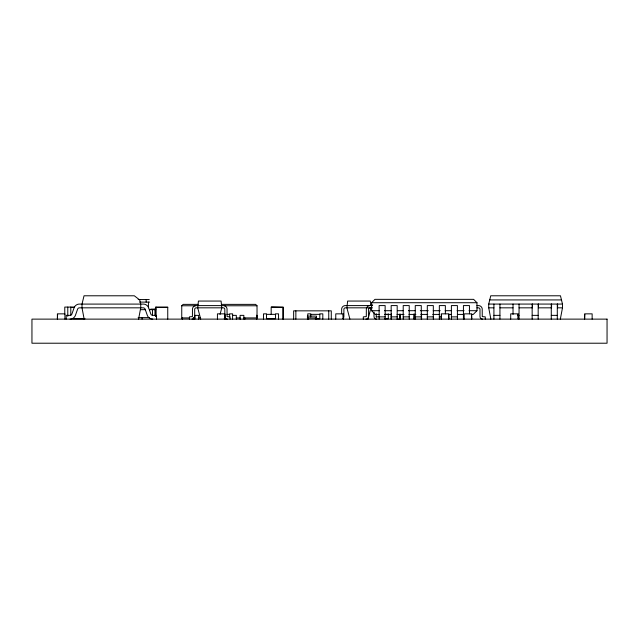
<?xml version="1.0" encoding="UTF-8"?>
<svg xmlns="http://www.w3.org/2000/svg" width="639" height="639" viewBox="0 0 639 639"><rect width="100%" height="100%" fill="white"/><g stroke="black" fill="none" stroke-linecap="round" stroke-linejoin="round"><path stroke-width="0.96" d="M138.575 319.125L140.724 307.83L140.724 304.068L139.709 299.931L134.31 295.785L84.036 295.785L82.008 304.068L82.008 307.83L84.156 319.125M560.339 319.125L562.488 307.83L562.488 304.068L560.459 295.785L490.752 295.785L488.715 304.068L488.715 307.83L490.864 319.125M220.04 314.42L221.797 307.83L221.07 301.057L198.425 301.057L197.707 307.83L200.718 319.125M367.976 319.125L370.987 307.83M189.376 317.918L181.748 317.918L181.748 305.769L183.145 304.372L198.042 304.372M379.254 314.404L375.301 314.404L371.594 310.698L371.594 302.718L374.965 299.348L473.603 299.348L476.974 302.718L476.974 310.698L473.267 314.404L471.294 314.404M370.013 305.578L369.598 305.61A3.77 3.77 0 0 0 366.347 308.853L366.307 316.593L363.311 316.872L363.311 319.125M138.168 299.555L149.238 299.555M489.73 299.931L561.473 299.931M139.629 302.111L149.646 302.111M371.594 302.718L476.974 302.718M488.715 304.068L562.488 304.068M221.869 304.372L255.624 304.372L257.022 305.769L257.022 317.918L243.85 317.918M370.732 305.003L372.697 305.003M372.569 305.578L344.9 305.602A3.77 3.77 0 0 0 341.657 308.845L341.633 313.733M476.974 305.578L478.978 305.61A3.77 3.77 0 0 1 482.221 308.853L482.261 316.593L485.257 316.872L485.257 319.125M181.748 305.769L195.614 305.769M224.337 305.769L257.022 305.769M74.595 307.079L64.771 307.079L64.771 314.492M70.793 307.423L74.595 307.423M155.972 307.423L167.745 307.423M283.221 307.423L271.447 307.079M372.497 307.83L345.395 307.83A1.502 1.502 0 0 0 343.886 309.34L343.886 316.489A2.636 2.636 0 0 1 342.855 318.581M488.715 307.83L493.915 307.83M499.938 307.83L513.029 307.83M519.052 307.83L532.455 307.83L532.455 304.068M562.488 307.83L557.591 307.83L557.591 304.068M371.594 307.838L370.085 307.838A1.502 1.502 0 0 0 368.583 309.34L368.583 316.497A2.636 2.636 0 0 1 365.947 319.125M476.974 307.838L478.483 307.838A1.502 1.502 0 0 1 479.985 309.34L479.985 316.497A2.636 2.636 0 0 0 482.621 319.125M155.924 309.108L150.796 309.108L150.796 309.667M140.58 309.667L145.604 309.667M149.43 309.667L154.965 309.667M371.594 310.698L379.55 310.698M384.518 310.698L391.475 310.698M397.442 310.698L403.409 310.698M408.377 310.698L415.334 310.698M420.31 310.698L428.258 310.698M433.234 310.698L440.191 310.698M445.159 310.698L451.126 310.698M457.093 310.698L464.05 310.698M469.026 310.698L476.974 310.698M226.909 314.348L229.625 314.348M266.511 314.348L275.537 314.348M310.77 314.348L319.804 314.348M384.686 314.348L388.304 314.348M385.197 314.404L391.132 314.404M397.067 314.404L404 314.404M408.944 314.404L415.869 314.404M420.821 314.404L427.747 314.404M432.699 314.404L439.624 314.404M448.53 314.404L451.501 314.404M457.436 314.404L463.371 314.404M232.556 315.362L236.318 315.362L236.318 319.125M256.463 315.362L257.022 315.362M493.915 315.362L499.938 315.362M517.55 315.362L519.052 315.362M532.151 315.362L538.174 315.362M551.273 315.362L557.296 315.362M385.141 316.872L376.706 316.864L376.259 316.417M391.164 316.872L397.186 316.872M403.209 316.872L409.232 316.872M415.254 316.872L421.277 316.872M427.299 316.872L433.322 316.872M439.336 316.872L441.597 316.872M451.382 316.872L457.404 316.872M399.79 317.016L400.198 317.016M138.152 317.615L149.534 317.615M193.042 317.918L194.919 317.918M198.681 317.918L200.566 317.918M236.318 317.918L240.088 317.918M307.439 317.918L316.473 317.918M57.39 318.765L57.622 314.348M72.694 318.789L85.051 318.789M224.169 318.765L226.046 318.765M316.225 318.765L319.804 318.765L319.804 313.853L322.815 313.853L322.815 319.125M343.287 318.765L343.079 314.348M384.726 318.765L388.304 318.765L388.304 313.853M414.048 318.765L414.272 314.348M441.293 318.765L441.517 314.348M448.826 318.765L448.61 314.348M471.702 318.765L471.494 314.348M518.229 318.765L518.013 314.348M584.621 318.765L584.829 314.348M397.115 319.157L400.198 319.157L400.198 314.14M349.908 319.125L346.897 307.83L347.624 301.057L370.269 301.057L370.987 305.578M592.145 319.125L592.145 313.853L584.621 313.853L584.621 319.125M557.296 304.068L557.296 319.125M551.569 304.068L551.569 307.83L538.477 307.83L538.477 304.068M551.273 304.068L551.273 319.125M538.174 304.068L538.174 319.125M532.151 304.068L532.151 319.125M519.052 304.068L519.052 319.125M518.229 319.125L518.229 313.853L510.697 313.853L510.697 319.125M513.029 304.068L513.029 314.428M499.938 304.068L499.938 319.125M493.915 304.068L493.915 319.125M471.702 319.125L471.702 313.853L464.178 313.853L464.178 319.125M469.449 313.813L469.449 305.578L463.427 305.578L463.427 319.125M457.404 319.125L457.404 305.578L451.382 305.578L451.382 319.125M448.826 319.125L448.826 313.853L441.293 313.853L441.293 319.125M445.359 313.813L445.359 305.578L439.336 305.578L439.336 319.125M433.322 319.125L433.322 305.578L427.299 305.578L427.299 319.125M421.572 313.853L421.572 319.125M421.277 319.125L421.277 305.578L415.254 305.578L415.254 319.125M414.048 313.853L414.048 319.125M409.232 319.125L409.232 305.578L403.209 305.578L403.209 319.125M399.79 314.14L399.79 319.157M397.186 319.125L397.186 305.578L391.164 305.578L391.164 319.125M391.316 313.853L391.316 319.125M385.141 319.125L385.141 305.578L379.119 305.578L379.119 319.125M376.259 313.733L376.259 317.367M373.999 312.016L373.999 316.489A2.636 2.636 0 0 0 376.635 319.125M343.287 319.125L343.287 313.853L335.763 313.853L335.763 319.125M331.282 319.125L331.282 310.842L293.644 310.842L293.644 319.125M328.742 310.842L328.742 319.125M316.473 319.125L316.473 316.113L307.439 316.113L307.439 319.125M315.418 317.918L315.418 319.125M310.77 317L310.77 313.853L307.758 313.853L307.758 316.489M308.469 317.918L308.469 319.125M295.865 310.842L295.865 319.125M283.221 319.125L283.221 307.079L271.176 307.079L271.176 314.492M282.989 307.423L282.989 319.125M278.548 319.125L278.548 313.853L275.537 313.853L275.537 318.765L266.511 318.765L266.511 313.853L263.5 313.853L263.5 319.125M256.798 315.362L256.766 319.125M256.718 315.362L256.718 319.125M244.921 317.918L244.921 319.125M243.85 319.125L243.85 315.362L240.088 315.362L240.088 319.125M240.312 318.374L240.312 319.125M232.556 319.125L232.636 313.853L229.625 313.853L229.625 317M230.072 319.125L230.072 316.864L227.077 316.585L227.037 308.845A3.77 3.77 0 0 0 223.794 305.602L195.71 305.602A3.77 3.77 0 0 0 192.467 308.845L192.419 316.585L189.424 316.864L189.424 319.125M224.952 319.125L224.952 313.853L217.428 313.853L217.428 319.125M224.744 314.348L224.744 318.765M198.609 319.125L198.681 315.362L194.919 315.362L194.919 319.125M193.849 317.918L193.849 319.125M182.442 317.918L182.442 319.125M182.307 317.918L182.243 319.125L182.187 317.918M167.745 319.125L167.745 307.079L155.7 307.079L155.7 316.345M156.531 319.125L156.531 315.362L152.505 315.346A1.981 1.981 0 0 1 150.916 314.228L148.472 307.375A5.767 5.767 0 0 0 143.847 304.092L78.885 304.092A5.767 5.767 0 0 0 74.252 307.375L71.816 314.228A1.981 1.981 0 0 1 70.226 315.346L66.2 315.362L66.2 319.125M155.972 307.079L155.924 316.393M154.957 309.108L154.965 315.634M152.513 309.667L152.513 315.634M148.432 302.111L148.432 307.782M146.155 299.555L146.155 302.111M142.074 317.615L142.074 319.125M70.793 307.079L70.793 315.227M67.782 307.079L67.782 316.345M64.922 319.125L64.922 313.853L57.39 313.853L57.39 319.125M227.436 319.125A2.636 2.636 0 0 1 224.808 316.489L224.808 309.34A1.502 1.502 0 0 0 223.299 307.83L196.197 307.83A1.502 1.502 0 0 0 194.695 309.34L194.695 316.489A2.636 2.636 0 0 1 192.059 319.125M152.705 319.125A5.751 5.751 0 0 1 147.29 315.299L145.141 309.172A1.997 1.997 0 0 0 143.256 307.83L79.476 307.83A1.997 1.997 0 0 0 77.591 309.172L75.442 315.299A5.751 5.751 0 0 1 70.026 319.125M607.05 319.125L31.95 319.125L31.95 343.215L607.05 343.215L607.05 319.125"/></g></svg>
